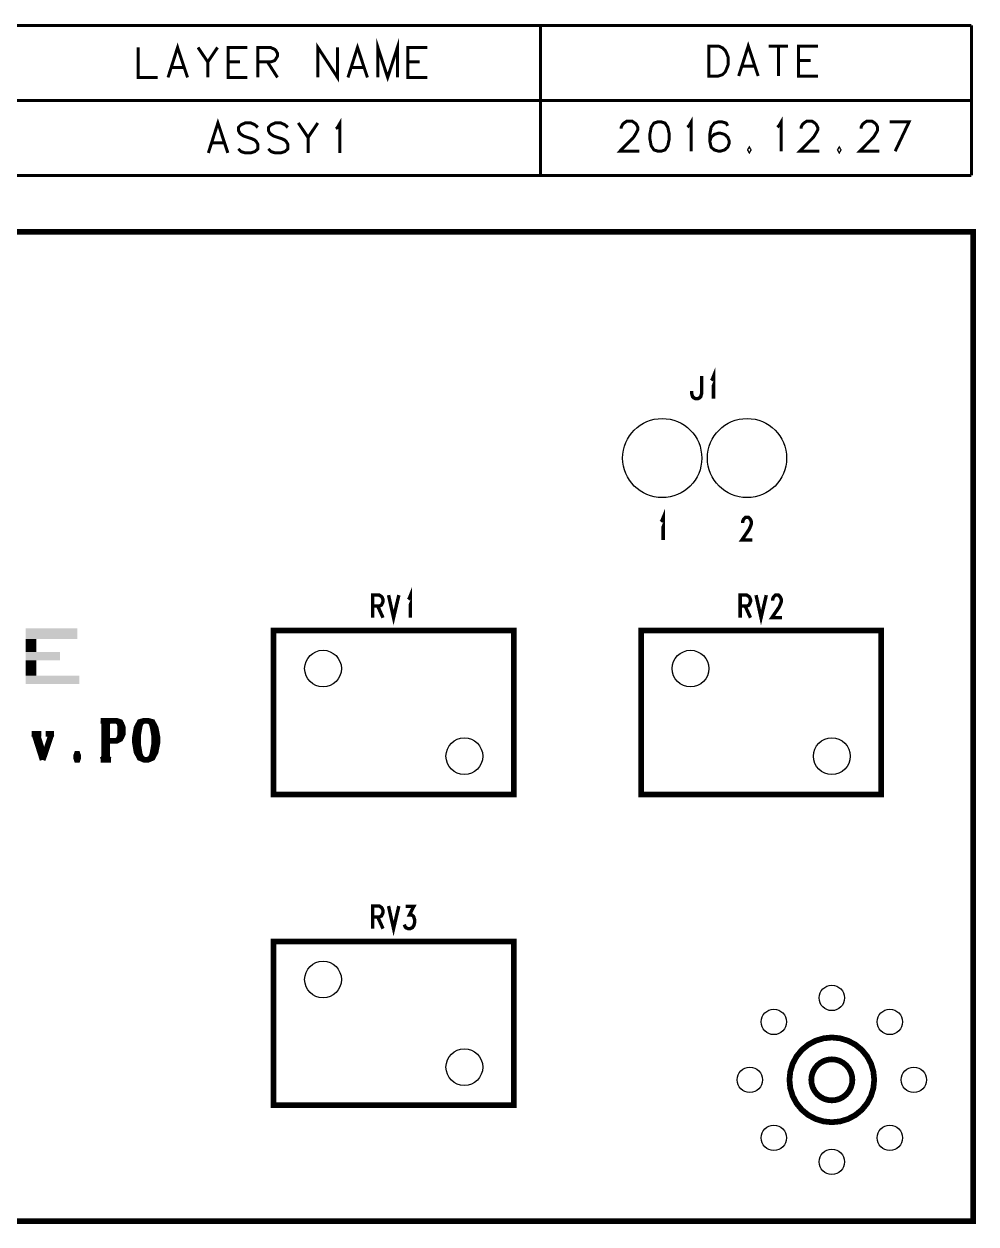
# Model space of a CAD drawing. Extents: x -0.1 to 80.1, y -0.1 to 42.4.
# Drawn here: x 46.42 to 80.1, y -0.1 to 42.36 of the extents above; entities that cross this region are included whole.
import ezdxf

# ---------------------------------------------------------------- set-up
doc = ezdxf.new("R2010")
doc.units = 0
doc.layers.get('0').update_dxf_attribs({"linetype": 'CONTINUOUS'})
doc.layers.add('07_ASSY1_GBR', color=7, linetype='CONTINUOUS')

# ---------------------------------------------------------------- blocks, each defined once
blk = doc.blocks.new('ROUND_126')
blk.add_circle((0, 0), 0.45)
blk = doc.blocks.new('ROUND_127')
blk.add_circle((0, 0), 1.4)
blk = doc.blocks.new('ROUND_140')
blk.add_circle((0, 0), 0.65)

msp = doc.modelspace()

# ---------------------------------------------------------------- linework, layer by layer
at = {"layer": '07_ASSY1_GBR'}
for points, const_width in [([(25.578, 42.304), (79.939, 42.304)], 0.10607), ([(64.691, 42.304), (64.691, 37)], 0.10607), ([(79.939, 42.304), (79.939, 37)], 0.10607), ([(51.518, 40.466), (51.855, 41.527), (52.207, 40.466)], 0.10607), ([(56.821, 40.466), (56.821, 41.527), (57.511, 40.466), (57.511, 41.527)], 0.10607), ([(57.882, 40.466), (58.22, 41.527), (58.571, 40.466)], 0.10607), ([(58.942, 40.466), (58.942, 41.527), (59.287, 40.466), (59.632, 41.527), (59.632, 40.466)], 0.10607), ([(70.644, 41.578), (70.989, 41.578), (71.134, 41.514), (71.23, 41.417), (71.278, 41.321), (71.334, 41.176), (71.334, 40.919), (71.278, 40.774), (71.23, 40.662), (71.134, 40.565), (70.989, 40.517), (70.644, 40.517), (70.644, 41.578)], 0.10607), ([(71.705, 40.517), (72.043, 41.578), (72.394, 40.517)], 0.10607), ([(72.766, 41.578), (73.455, 41.578)], 0.10607), ([(73.11, 41.578), (73.11, 40.517)], 0.10607), ([(74.516, 41.578), (73.826, 41.578), (73.826, 40.517), (74.516, 40.517)], 0.10607), ([(50.457, 41.527), (50.457, 40.466), (51.146, 40.466)], 0.10607), ([(52.578, 41.527), (52.923, 41.013), (52.923, 40.466)], 0.10607), ([(53.268, 41.527), (52.923, 41.013)], 0.10607), ([(54.328, 41.527), (53.639, 41.527), (53.639, 40.466), (54.328, 40.466)], 0.10607), ([(54.7, 40.466), (54.7, 41.527), (55.141, 41.527), (55.286, 41.463), (55.334, 41.414), (55.389, 41.318), (55.389, 41.221), (55.334, 41.125), (55.286, 41.061), (55.141, 41.013), (54.7, 41.013)], 0.10607), ([(60.693, 41.527), (60.003, 41.527), (60.003, 40.466), (60.693, 40.466)], 0.10607), ([(51.642, 40.82), (52.076, 40.82)], 0.10607), ([(53.639, 41.013), (54.06, 41.013)], 0.10607), ([(55.037, 41.013), (55.389, 40.466)], 0.10607), ([(58.006, 40.82), (58.44, 40.82)], 0.10607), ([(60.003, 41.013), (60.424, 41.013)], 0.10607), ([(71.829, 40.871), (72.263, 40.871)], 0.10607), ([(73.826, 41.064), (74.247, 41.064)], 0.10607), ([(25.578, 39.652), (79.939, 39.652)], 0.10607), ([(69.891, 38.706), (69.946, 38.754), (70.029, 38.899), (70.029, 37.854)], 0.10607), ([(73.073, 38.706), (73.128, 38.754), (73.211, 38.899), (73.211, 37.854)], 0.10607), ([(52.944, 37.796), (53.282, 38.856), (53.634, 37.796)], 0.10607), ([(54.694, 38.696), (54.591, 38.792), (54.446, 38.856), (54.246, 38.856), (54.101, 38.792), (54.005, 38.696), (54.005, 38.599), (54.053, 38.503), (54.101, 38.454), (54.198, 38.39), (54.494, 38.294), (54.591, 38.246), (54.639, 38.197), (54.694, 38.101), (54.694, 37.94), (54.591, 37.844), (54.446, 37.796), (54.246, 37.796), (54.101, 37.844), (54.005, 37.94)], 0.10607), ([(55.755, 38.696), (55.652, 38.792), (55.507, 38.856), (55.307, 38.856), (55.162, 38.792), (55.066, 38.696), (55.066, 38.599), (55.114, 38.503), (55.162, 38.454), (55.259, 38.39), (55.555, 38.294), (55.652, 38.246), (55.7, 38.197), (55.755, 38.101), (55.755, 37.94), (55.652, 37.844), (55.507, 37.796), (55.307, 37.796), (55.162, 37.844), (55.066, 37.94)], 0.10607), ([(56.126, 38.856), (56.471, 38.342), (56.471, 37.796)], 0.10607), ([(56.816, 38.856), (56.471, 38.342)], 0.10607), ([(57.456, 38.647), (57.511, 38.696), (57.594, 38.84), (57.594, 37.796)], 0.10607), ([(67.549, 38.658), (67.549, 38.706), (67.597, 38.802), (67.645, 38.85), (67.742, 38.915), (67.942, 38.915), (68.038, 38.85), (68.087, 38.802), (68.135, 38.706), (68.135, 38.609), (68.087, 38.513), (67.99, 38.352), (67.501, 37.854), (68.19, 37.854)], 0.10607), ([(68.858, 38.899), (68.706, 38.85), (68.61, 38.706), (68.561, 38.449), (68.561, 38.304), (68.61, 38.047), (68.706, 37.902), (68.858, 37.854), (68.954, 37.854), (69.099, 37.902), (69.196, 38.047), (69.251, 38.304), (69.251, 38.449), (69.196, 38.706), (69.099, 38.85), (68.954, 38.899), (68.858, 38.899)], 0.10607), ([(71.317, 38.754), (71.262, 38.85), (71.103, 38.899), (71, 38.899), (70.841, 38.85), (70.731, 38.706), (70.683, 38.449), (70.683, 38.208), (70.731, 37.999), (70.841, 37.902), (71, 37.854), (71.048, 37.854), (71.207, 37.902), (71.317, 37.999), (71.372, 38.143), (71.372, 38.208), (71.317, 38.352), (71.207, 38.449), (71.048, 38.497), (71, 38.497), (70.841, 38.449), (70.731, 38.352), (70.683, 38.208)], 0.10607), ([(73.913, 38.658), (73.913, 38.706), (73.961, 38.802), (74.01, 38.85), (74.106, 38.915), (74.306, 38.915), (74.403, 38.85), (74.451, 38.802), (74.499, 38.706), (74.499, 38.609), (74.451, 38.513), (74.354, 38.352), (73.865, 37.854), (74.554, 37.854)], 0.10607), ([(76.035, 38.658), (76.035, 38.706), (76.083, 38.802), (76.131, 38.85), (76.228, 38.915), (76.428, 38.915), (76.524, 38.85), (76.572, 38.802), (76.621, 38.706), (76.621, 38.609), (76.572, 38.513), (76.476, 38.352), (75.986, 37.854), (76.676, 37.854)], 0.10607), ([(77.047, 38.899), (77.736, 38.899), (77.24, 37.854)], 0.10607), ([(53.068, 38.149), (53.503, 38.149)], 0.10607), ([(72.081, 37.95), (72.054, 37.902), (72.081, 37.854), (72.109, 37.902), (72.081, 37.95)], 0.10607), ([(75.263, 37.95), (75.236, 37.902), (75.263, 37.854), (75.291, 37.902), (75.263, 37.95)], 0.10607), ([(79.939, 37), (25.578, 37)], 0.10607), ([(0, 35), (0, 0), (80, 0), (80, 35), (0, 35)], 0.2), ([(70.74, 29.742), (70.769, 29.779), (70.813, 29.888), (70.813, 29.1)], 0.12), ([(70.398, 29.9), (70.398, 29.294), (70.362, 29.173), (70.326, 29.136), (70.256, 29.1), (70.18, 29.1), (70.111, 29.136), (70.074, 29.173), (70.038, 29.294), (70.038, 29.367)], 0.12), ([(68.96, 24.742), (68.989, 24.779), (69.033, 24.888), (69.033, 24.1)], 0.12), ([(71.843, 24.706), (71.843, 24.742), (71.869, 24.815), (71.894, 24.852), (71.945, 24.9), (72.051, 24.9), (72.102, 24.852), (72.127, 24.815), (72.153, 24.742), (72.153, 24.67), (72.127, 24.597), (72.076, 24.476), (71.818, 24.1), (72.182, 24.1)], 0.12), ([(58.758, 21.35), (58.758, 22.15), (58.991, 22.15), (59.067, 22.102), (59.093, 22.065), (59.122, 21.992), (59.122, 21.92), (59.093, 21.847), (59.067, 21.798), (58.991, 21.762), (58.758, 21.762)], 0.12), ([(59.318, 22.15), (59.496, 21.35), (59.682, 22.15)], 0.12), ([(60.02, 21.992), (60.049, 22.029), (60.093, 22.138), (60.093, 21.35)], 0.12), ([(71.758, 21.35), (71.758, 22.15), (71.991, 22.15), (72.067, 22.102), (72.093, 22.065), (72.122, 21.992), (72.122, 21.92), (72.093, 21.847), (72.067, 21.798), (71.991, 21.762), (71.758, 21.762)], 0.12), ([(72.318, 22.15), (72.496, 21.35), (72.682, 22.15)], 0.12), ([(72.903, 21.956), (72.903, 21.992), (72.929, 22.065), (72.954, 22.102), (73.005, 22.15), (73.111, 22.15), (73.162, 22.102), (73.187, 22.065), (73.213, 21.992), (73.213, 21.92), (73.187, 21.847), (73.136, 21.726), (72.878, 21.35), (73.242, 21.35)], 0.12), ([(58.936, 21.762), (59.122, 21.35)], 0.12), ([(71.936, 21.762), (72.122, 21.35)], 0.12), ([(55.25, 20.9), (55.25, 15.1), (63.75, 15.1), (63.75, 20.9), (55.25, 20.9)], 0.2), ([(68.25, 20.9), (68.25, 15.1), (76.75, 15.1), (76.75, 20.9), (68.25, 20.9)], 0.2), ([(49.13, 17.707), (49.685, 17.707), (49.827, 17.661), (49.867, 17.591), (49.922, 17.453), (49.922, 17.245), (49.867, 17.13), (49.827, 17.06), (49.685, 16.991), (49.36, 16.991)], 0.2032), ([(49.169, 17.707), (49.264, 17.661)], 0.2032), ([(49.217, 17.707), (49.264, 17.591)], 0.2032), ([(49.264, 17.707), (49.264, 16.321)], 0.2032), ([(49.312, 17.661), (49.312, 16.391)], 0.2032), ([(49.36, 17.707), (49.36, 16.321)], 0.2032), ([(49.407, 17.707), (49.36, 17.591)], 0.2032), ([(49.455, 17.707), (49.36, 17.661)], 0.2032), ([(49.685, 17.707), (49.78, 17.661), (49.827, 17.522), (49.827, 17.199), (49.78, 17.06), (49.685, 16.991)], 0.2032), ([(49.827, 17.591), (49.867, 17.453), (49.867, 17.245), (49.827, 17.13)], 0.2032), ([(50.682, 17.707), (50.515, 17.661), (50.404, 17.453), (50.349, 17.13), (50.349, 16.922), (50.404, 16.599), (50.515, 16.391), (50.682, 16.321), (50.801, 16.321), (50.967, 16.391), (51.078, 16.599), (51.141, 16.922), (51.141, 17.13), (51.078, 17.453), (50.967, 17.661), (50.801, 17.707), (50.682, 17.707)], 0.2032), ([(50.515, 17.591), (50.46, 17.453), (50.404, 17.199), (50.404, 16.853), (50.46, 16.599), (50.515, 16.46)], 0.2032), ([(50.682, 17.707), (50.571, 17.661), (50.515, 17.522), (50.46, 17.199), (50.46, 16.853), (50.515, 16.529), (50.571, 16.391), (50.682, 16.321)], 0.2032), ([(50.801, 16.321), (50.912, 16.391), (50.967, 16.529), (51.023, 16.853), (51.023, 17.199), (50.967, 17.522), (50.912, 17.661), (50.801, 17.707)], 0.2032), ([(50.967, 16.46), (51.023, 16.599), (51.078, 16.853), (51.078, 17.199), (51.023, 17.453), (50.967, 17.591)], 0.2032), ([(46.691, 17.245), (47.032, 17.245)], 0.2032), ([(46.739, 17.245), (46.882, 17.13)], 0.2032), ([(46.786, 17.245), (47.08, 16.321)], 0.2032), ([(46.834, 17.245), (47.08, 16.46)], 0.2032), ([(46.882, 17.245), (47.135, 16.46)], 0.2032), ([(46.985, 17.245), (46.882, 17.199)], 0.2032), ([(47.381, 17.199), (47.135, 16.46), (47.08, 16.321)], 0.2032), ([(47.183, 17.245), (47.484, 17.245)], 0.2032), ([(47.278, 17.245), (47.381, 17.199)], 0.2032), ([(47.428, 17.245), (47.381, 17.199)], 0.2032), ([(48.291, 16.529), (48.267, 16.46), (48.267, 16.391), (48.291, 16.321), (48.315, 16.321), (48.339, 16.391), (48.339, 16.46), (48.315, 16.529), (48.291, 16.529)], 0.2032), ([(48.291, 16.46), (48.291, 16.391), (48.315, 16.391), (48.315, 16.46), (48.291, 16.46)], 0.2032), ([(49.264, 16.46), (49.217, 16.321)], 0.2032), ([(49.36, 16.46), (49.407, 16.321)], 0.2032), ([(49.13, 16.321), (49.502, 16.321)], 0.2032), ([(49.264, 16.391), (49.169, 16.321)], 0.2032), ([(49.36, 16.391), (49.455, 16.321)], 0.2032), ([(58.758, 10.35), (58.758, 11.15), (58.991, 11.15), (59.067, 11.102), (59.093, 11.065), (59.122, 10.992), (59.122, 10.92), (59.093, 10.847), (59.067, 10.798), (58.991, 10.762), (58.758, 10.762)], 0.12), ([(59.318, 11.15), (59.496, 10.35), (59.682, 11.15)], 0.12), ([(59.929, 11.138), (60.213, 11.138), (60.056, 10.835), (60.136, 10.835), (60.187, 10.798), (60.213, 10.762), (60.242, 10.653), (60.242, 10.568), (60.213, 10.459), (60.162, 10.386), (60.085, 10.35), (60.005, 10.35), (59.929, 10.386), (59.903, 10.423), (59.878, 10.495)], 0.12), ([(58.936, 10.762), (59.122, 10.35)], 0.12), ([(55.25, 9.9), (55.25, 4.1), (63.75, 4.1), (63.75, 9.9), (55.25, 9.9)], 0.2), ([(73.501, 5), (73.53, 4.708), (73.615, 4.427), (73.754, 4.167), (73.94, 3.94), (74.167, 3.754), (74.427, 3.615), (74.708, 3.53), (75, 3.501), (75.292, 3.53), (75.573, 3.615), (75.833, 3.754), (76.06, 3.94), (76.246, 4.167), (76.385, 4.427), (76.47, 4.708), (76.499, 5), (76.47, 5.292), (76.385, 5.573), (76.246, 5.833), (76.06, 6.06), (75.833, 6.246), (75.573, 6.385), (75.292, 6.47), (75, 6.499), (74.708, 6.47), (74.427, 6.385), (74.167, 6.246), (73.94, 6.06), (73.754, 5.833), (73.615, 5.573), (73.53, 5.292), (73.501, 5)], 0.2032), ([(74.274, 5), (74.288, 4.858), (74.329, 4.722), (74.397, 4.597), (74.487, 4.487), (74.597, 4.397), (74.722, 4.329), (74.858, 4.288), (75, 4.274), (75.142, 4.288), (75.278, 4.329), (75.403, 4.397), (75.513, 4.487), (75.603, 4.597), (75.671, 4.722), (75.712, 4.858), (75.726, 5), (75.712, 5.142), (75.671, 5.278), (75.603, 5.403), (75.513, 5.513), (75.403, 5.603), (75.278, 5.671), (75.142, 5.712), (75, 5.726), (74.858, 5.712), (74.722, 5.671), (74.597, 5.603), (74.487, 5.513), (74.397, 5.403), (74.329, 5.278), (74.288, 5.142), (74.274, 5)], 0.2032)]:
    msp.add_lwpolyline(points, dxfattribs=dict(at, const_width=const_width))
for points in [[(46.47802, 20.980946), (46.478054, 20.98098), (48.30698, 20.980946), (48.306946, 20.98098)], [(46.47802, 20.980926), (46.47802, 20.980946), (48.307, 20.980926), (48.30698, 20.980946)], [(46.47802, 20.905), (46.47802, 20.980926), (48.307, 20.905), (48.307, 20.980926)], [(46.47802, 20.90498), (46.47802, 20.905), (48.307, 20.90498), (48.307, 20.905)], [(46.47802, 20.829), (46.47802, 20.90498), (48.307, 20.829), (48.307, 20.90498)], [(46.47802, 20.82898), (46.47802, 20.829), (48.307, 20.82898), (48.307, 20.829)], [(46.47802, 20.753), (46.47802, 20.82898), (48.307, 20.753), (48.307, 20.82898)], [(46.478054, 20.98098), (46.478074, 20.981), (48.306946, 20.98098), (46.478074, 20.981)], [(46.47802, 20.75298), (46.47802, 20.753), (48.307, 20.75298), (48.307, 20.753)], [(46.47802, 20.676), (46.47802, 20.75298), (48.307, 20.676), (48.307, 20.75298)], [(46.47802, 20.67598), (46.47802, 20.676), (48.307, 20.67598), (48.307, 20.676)], [(46.47802, 20.600054), (46.47802, 20.67598), (48.30698, 20.600054), (48.307, 20.67598)], [(46.47802, 20.6), (46.47802, 20.600054), (48.306926, 20.6), (48.30698, 20.600054)], [(46.47802, 20.59998), (46.47802, 20.6), (46.859128, 20.59998), (48.306926, 20.6)], [(46.47802, 20.599852), (46.47802, 20.59998), (46.859, 20.599852), (46.859128, 20.59998)], [(46.47802, 20.524), (46.47802, 20.599852), (46.859, 20.524), (46.859, 20.599852)], [(46.47802, 20.52398), (46.47802, 20.524), (46.859, 20.52398), (46.859, 20.524)], [(46.47802, 20.448), (46.47802, 20.52398), (46.859, 20.448), (46.859, 20.52398)], [(46.47802, 20.44798), (46.47802, 20.448), (46.859, 20.44798), (46.859, 20.448)], [(46.47802, 20.372), (46.47802, 20.44798), (46.859, 20.372), (46.859, 20.44798)], [(46.47802, 20.37198), (46.47802, 20.372), (46.859, 20.37198), (46.859, 20.372)], [(46.47802, 20.295), (46.47802, 20.37198), (46.859, 20.295), (46.859, 20.37198)], [(46.47802, 20.29498), (46.47802, 20.295), (46.859, 20.29498), (46.859, 20.295)], [(46.47802, 20.219), (46.47802, 20.29498), (46.859, 20.219), (46.859, 20.29498)], [(46.47802, 20.21898), (46.47802, 20.219), (46.859, 20.21898), (46.859, 20.219)], [(46.47802, 20.143128), (46.47802, 20.21898), (46.85898, 20.143128), (46.859, 20.21898)], [(46.47802, 20.143), (46.47802, 20.143128), (46.859108, 20.143), (46.85898, 20.143128)], [(46.47802, 20.14298), (46.47802, 20.143), (47.696946, 20.14298), (46.859108, 20.143)], [(46.47802, 20.142926), (46.47802, 20.14298), (47.697, 20.142926), (47.696946, 20.14298)], [(46.47802, 20.067), (46.47802, 20.142926), (47.697, 20.067), (47.697, 20.142926)], [(46.47802, 20.06698), (46.47802, 20.067), (47.697, 20.06698), (47.697, 20.067)], [(46.47802, 19.991), (46.47802, 20.06698), (47.697, 19.991), (47.697, 20.06698)], [(46.47802, 19.99098), (46.47802, 19.991), (47.697, 19.99098), (47.697, 19.991)], [(46.47802, 19.914), (46.47802, 19.99098), (47.697, 19.914), (47.697, 19.99098)], [(46.47802, 19.91398), (46.47802, 19.914), (47.697, 19.91398), (47.697, 19.914)], [(46.47802, 19.838054), (46.47802, 19.91398), (47.69698, 19.838054), (47.697, 19.91398)], [(46.47802, 19.838), (46.47802, 19.838054), (47.696926, 19.838), (47.69698, 19.838054)], [(46.47802, 19.83798), (46.47802, 19.838), (46.859128, 19.83798), (47.696926, 19.838)], [(46.47802, 19.837852), (46.47802, 19.83798), (46.859, 19.837852), (46.859128, 19.83798)], [(46.47802, 19.762), (46.47802, 19.837852), (46.859, 19.762), (46.859, 19.837852)], [(46.47802, 19.76198), (46.47802, 19.762), (46.859, 19.76198), (46.859, 19.762)], [(46.47802, 19.686), (46.47802, 19.76198), (46.859, 19.686), (46.859, 19.76198)], [(46.47802, 19.68598), (46.47802, 19.686), (46.859, 19.68598), (46.859, 19.686)], [(46.47802, 19.61), (46.47802, 19.68598), (46.859, 19.61), (46.859, 19.68598)], [(46.47802, 19.60998), (46.47802, 19.61), (46.859, 19.60998), (46.859, 19.61)], [(46.47802, 19.533), (46.47802, 19.60998), (46.859, 19.533), (46.859, 19.60998)], [(46.47802, 19.53298), (46.47802, 19.533), (46.859, 19.53298), (46.859, 19.533)], [(46.47802, 19.457), (46.47802, 19.53298), (46.859, 19.457), (46.859, 19.53298)], [(46.47802, 19.45698), (46.47802, 19.457), (46.859, 19.45698), (46.859, 19.457)], [(46.47802, 19.381), (46.47802, 19.45698), (46.859, 19.381), (46.859, 19.45698)], [(46.47802, 19.38098), (46.47802, 19.381), (46.859, 19.38098), (46.859, 19.381)], [(46.47802, 19.305128), (46.47802, 19.38098), (46.85898, 19.305128), (46.859, 19.38098)], [(46.47802, 19.305), (46.47802, 19.305128), (46.859108, 19.305), (46.85898, 19.305128)], [(46.47802, 19.30498), (46.47802, 19.305), (48.382946, 19.30498), (46.859108, 19.305)], [(46.47802, 19.304926), (46.47802, 19.30498), (48.383, 19.304926), (48.382946, 19.30498)], [(46.47802, 19.229), (46.47802, 19.304926), (48.383, 19.229), (48.383, 19.304926)], [(46.47802, 19.22898), (46.47802, 19.229), (48.383, 19.22898), (48.383, 19.229)], [(46.47802, 19.152), (46.47802, 19.22898), (48.383, 19.152), (48.383, 19.22898)], [(46.47802, 19.15198), (46.47802, 19.152), (48.383, 19.15198), (48.383, 19.152)], [(46.47802, 19.076), (46.47802, 19.15198), (48.383, 19.076), (48.383, 19.15198)], [(46.47802, 19.07598), (46.47802, 19.076), (48.383, 19.07598), (48.383, 19.076)], [(46.47802, 19.000054), (46.47802, 19.07598), (48.38298, 19.000054), (48.383, 19.07598)], [(46.478074, 19), (46.47802, 19.000054), (48.382926, 19), (48.38298, 19.000054)]]:
    msp.add_solid(points, dxfattribs=at)

# ---------------------------------------------------------------- block references
for name, p in [('ROUND_127', (69, 27)), ('ROUND_127', (72, 27)), ('ROUND_140', (57, 19.55)), ('ROUND_140', (70, 19.55)), ('ROUND_140', (62, 16.45)), ('ROUND_140', (75, 16.45)), ('ROUND_140', (57, 8.55)), ('ROUND_126', (75, 7.9)), ('ROUND_126', (72.949, 7.051)), ('ROUND_126', (77.051, 7.051)), ('ROUND_140', (62, 5.45)), ('ROUND_126', (72.1, 5)), ('ROUND_126', (77.9, 5)), ('ROUND_126', (72.949, 2.949)), ('ROUND_126', (77.051, 2.949)), ('ROUND_126', (75, 2.1))]:
    msp.add_blockref(name, p, dxfattribs=at)

doc.saveas('drawing.dxf')
